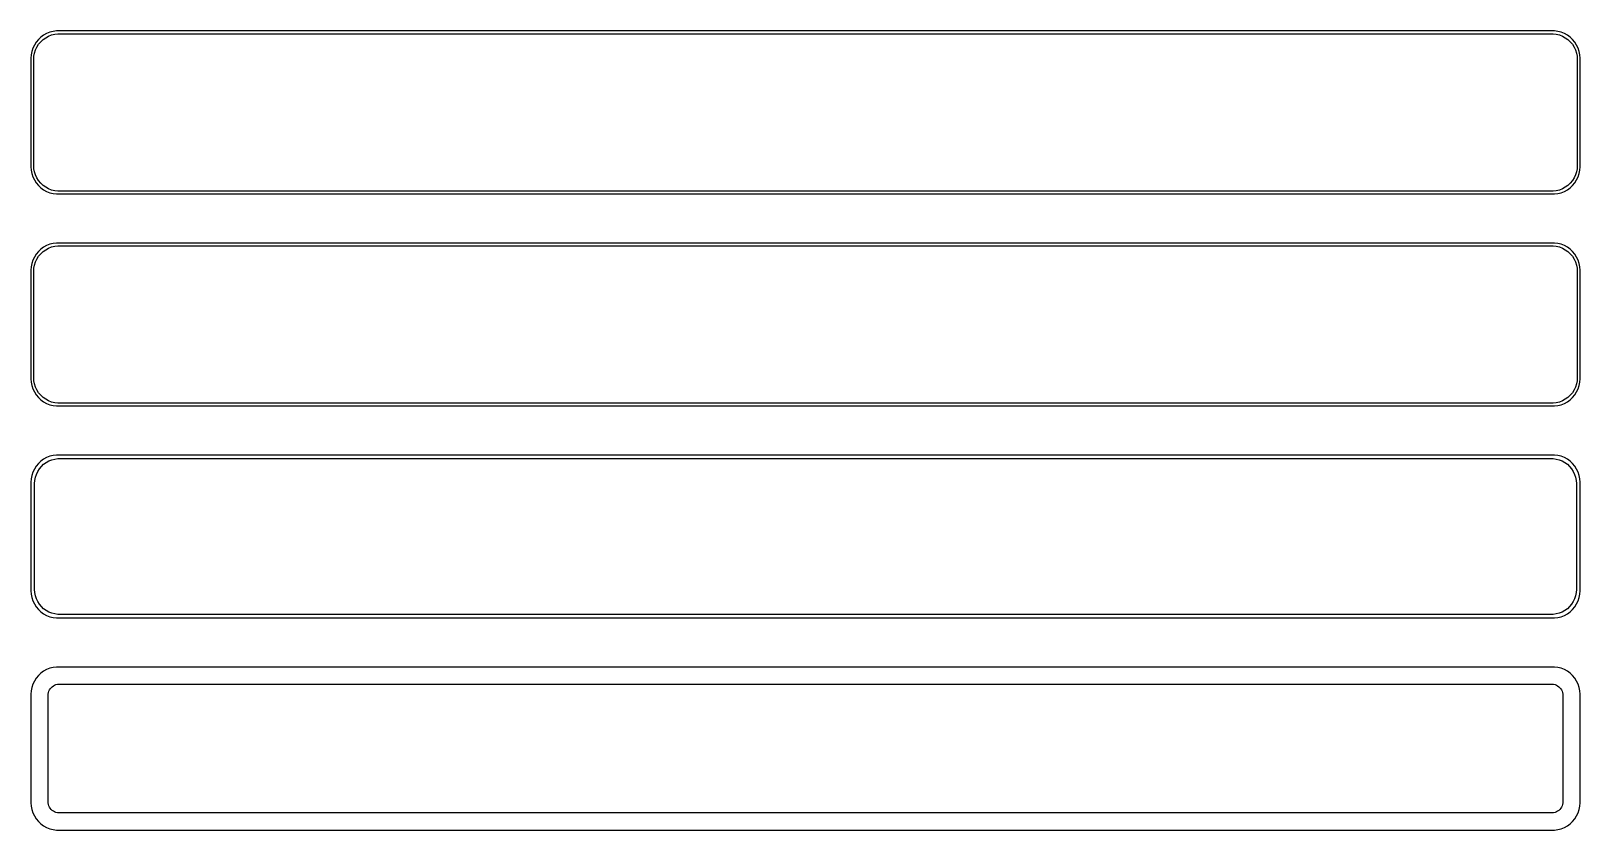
# Model space of a CAD drawing. Header units: metres. Extents: x -142 to 142, y 141 to 288.
import ezdxf

# ---------------------------------------------------------------- set-up
doc = ezdxf.new("R2010")
doc.units = ezdxf.units.M

msp = doc.modelspace()

# ---------------------------------------------------------------- linework, layer by layer
for p, q in [((-138.437, 287.911), (-139.045, 287.755)), ((-137.814, 287.99), (-138.437, 287.911)), ((137.814, 287.99), (-137.814, 287.99)), ((138.437, 287.911), (137.814, 287.99)), ((139.045, 287.755), (138.437, 287.911)), ((-141.882, 285.409), (-142.149, 284.841)), ((-141.545, 285.939), (-141.882, 285.409)), ((-141.666, 284.499), (-141.412, 285.038)), ((-141.145, 286.423), (-141.545, 285.939)), ((-141.412, 285.038), (-141.093, 285.542)), ((-140.687, 286.853), (-141.145, 286.423)), ((-141.093, 285.542), (-140.713, 286.002)), ((-140.713, 286.002), (-140.278, 286.41)), ((-140.179, 287.222), (-140.687, 286.853)), ((-140.278, 286.41), (-139.795, 286.761)), ((-139.629, 287.524), (-140.179, 287.222)), ((-139.795, 286.761), (-139.272, 287.048)), ((-139.045, 287.755), (-139.629, 287.524)), ((-139.272, 287.048), (-138.718, 287.268)), ((-138.718, 287.268), (-138.14, 287.416)), ((-138.14, 287.416), (-137.548, 287.491)), ((-137.548, 287.491), (137.548, 287.491)), ((137.548, 287.491), (138.14, 287.416)), ((138.14, 287.416), (138.718, 287.268)), ((138.718, 287.268), (139.272, 287.048)), ((139.629, 287.524), (139.045, 287.755)), ((139.272, 287.048), (139.795, 286.761)), ((140.179, 287.222), (139.629, 287.524)), ((139.795, 286.761), (140.278, 286.41)), ((140.687, 286.853), (140.179, 287.222)), ((140.278, 286.41), (140.713, 286.002)), ((141.145, 286.423), (140.687, 286.853)), ((140.713, 286.002), (141.093, 285.542)), ((141.093, 285.542), (141.412, 285.038)), ((141.545, 285.939), (141.145, 286.423)), ((141.412, 285.038), (141.666, 284.499)), ((141.882, 285.409), (141.545, 285.939)), ((142.149, 284.841), (141.882, 285.409)), ((-142.461, 283.627), (-142.5, 283)), ((-142.5, 283), (-142.5, 263)), ((-142.343, 284.243), (-142.461, 283.627)), ((-142.149, 284.841), (-142.343, 284.243)), ((-142, 282.75), (-141.963, 283.345)), ((-142, 263.25), (-142, 282.75)), ((-141.963, 283.345), (-141.851, 283.931)), ((-141.851, 283.931), (-141.666, 284.499)), ((141.666, 284.499), (141.851, 283.931)), ((141.851, 283.931), (141.963, 283.345)), ((141.963, 283.345), (142, 282.75)), ((142, 282.75), (142, 263.25)), ((142.343, 284.243), (142.149, 284.841)), ((142.461, 283.627), (142.343, 284.243)), ((142.5, 283), (142.461, 283.627)), ((142.5, 263), (142.5, 283)), ((-142.5, 263), (-142.461, 262.373)), ((-142.461, 262.373), (-142.343, 261.757)), ((-141.963, 262.655), (-142, 263.25)), ((-141.851, 262.069), (-141.963, 262.655)), ((141.963, 262.655), (141.851, 262.069)), ((142, 263.25), (141.963, 262.655)), ((142.343, 261.757), (142.461, 262.373)), ((142.461, 262.373), (142.5, 263)), ((-142.343, 261.757), (-142.149, 261.159)), ((-142.149, 261.159), (-141.882, 260.591)), ((-141.882, 260.591), (-141.545, 260.061)), ((-141.666, 261.501), (-141.851, 262.069)), ((-141.412, 260.962), (-141.666, 261.501)), ((-141.545, 260.061), (-141.145, 259.577)), ((-141.093, 260.458), (-141.412, 260.962)), ((-141.145, 259.577), (-140.687, 259.147)), ((-140.713, 259.998), (-141.093, 260.458)), ((-140.278, 259.59), (-140.713, 259.998)), ((-139.795, 259.239), (-140.278, 259.59)), ((140.278, 259.59), (139.795, 259.239)), ((140.713, 259.998), (140.278, 259.59)), ((140.687, 259.147), (141.145, 259.577)), ((141.093, 260.458), (140.713, 259.998)), ((141.412, 260.962), (141.093, 260.458)), ((141.145, 259.577), (141.545, 260.061)), ((141.666, 261.501), (141.412, 260.962)), ((141.545, 260.061), (141.882, 260.591)), ((141.851, 262.069), (141.666, 261.501)), ((141.882, 260.591), (142.149, 261.159)), ((142.149, 261.159), (142.343, 261.757)), ((-140.687, 259.147), (-140.179, 258.778)), ((-140.179, 258.778), (-139.629, 258.476)), ((-139.272, 258.952), (-139.795, 259.239)), ((-139.629, 258.476), (-139.045, 258.245)), ((-138.718, 258.732), (-139.272, 258.952)), ((-139.045, 258.245), (-138.437, 258.089)), ((-138.14, 258.584), (-138.718, 258.732)), ((-138.437, 258.089), (-137.814, 258.01)), ((-137.548, 258.509), (-138.14, 258.584)), ((-137.814, 258.01), (137.814, 258.01)), ((137.548, 258.509), (-137.548, 258.509)), ((138.14, 258.584), (137.548, 258.509)), ((137.814, 258.01), (138.437, 258.089)), ((138.718, 258.732), (138.14, 258.584)), ((138.437, 258.089), (139.045, 258.245)), ((139.272, 258.952), (138.718, 258.732)), ((139.045, 258.245), (139.629, 258.476)), ((139.795, 259.239), (139.272, 258.952)), ((139.629, 258.476), (140.179, 258.778)), ((140.179, 258.778), (140.687, 259.147)), ((-140.179, 248.222), (-140.687, 247.853)), ((-139.629, 248.524), (-140.179, 248.222)), ((-139.795, 247.761), (-139.272, 248.048)), ((-139.045, 248.755), (-139.629, 248.524)), ((-139.272, 248.048), (-138.718, 248.268)), ((-138.437, 248.911), (-139.045, 248.755)), ((-138.718, 248.268), (-138.14, 248.416)), ((-137.814, 248.99), (-138.437, 248.911)), ((-138.14, 248.416), (-137.548, 248.491)), ((137.814, 248.99), (-137.814, 248.99)), ((-137.548, 248.491), (137.548, 248.491)), ((137.548, 248.491), (138.14, 248.416)), ((138.437, 248.911), (137.814, 248.99)), ((138.14, 248.416), (138.718, 248.268)), ((139.045, 248.755), (138.437, 248.911)), ((138.718, 248.268), (139.272, 248.048)), ((139.629, 248.524), (139.045, 248.755)), ((139.272, 248.048), (139.795, 247.761)), ((140.179, 248.222), (139.629, 248.524)), ((140.687, 247.853), (140.179, 248.222)), ((-142.343, 245.243), (-142.461, 244.627)), ((-142.149, 245.841), (-142.343, 245.243)), ((-141.882, 246.409), (-142.149, 245.841)), ((-141.545, 246.939), (-141.882, 246.409)), ((-141.851, 244.931), (-141.666, 245.499)), ((-141.666, 245.499), (-141.412, 246.038)), ((-141.145, 247.423), (-141.545, 246.939)), ((-141.412, 246.038), (-141.093, 246.542)), ((-140.687, 247.853), (-141.145, 247.423)), ((-141.093, 246.542), (-140.713, 247.002)), ((-140.713, 247.002), (-140.278, 247.41)), ((-140.278, 247.41), (-139.795, 247.761)), ((139.795, 247.761), (140.278, 247.41)), ((140.278, 247.41), (140.713, 247.002)), ((141.145, 247.423), (140.687, 247.853)), ((140.713, 247.002), (141.093, 246.542)), ((141.093, 246.542), (141.412, 246.038)), ((141.545, 246.939), (141.145, 247.423)), ((141.412, 246.038), (141.666, 245.499)), ((141.882, 246.409), (141.545, 246.939)), ((141.666, 245.499), (141.851, 244.931)), ((142.149, 245.841), (141.882, 246.409)), ((142.343, 245.243), (142.149, 245.841)), ((142.461, 244.627), (142.343, 245.243)), ((-142.461, 244.627), (-142.5, 244)), ((-142.5, 244), (-142.5, 224)), ((-142, 243.75), (-141.963, 244.345)), ((-142, 224.25), (-142, 243.75)), ((-141.963, 244.345), (-141.851, 244.931)), ((141.851, 244.931), (141.963, 244.345)), ((141.963, 244.345), (142, 243.75)), ((142, 243.75), (142, 224.25)), ((142.5, 244), (142.461, 244.627)), ((142.5, 224), (142.5, 244)), ((-142.5, 224), (-142.461, 223.373)), ((-142.461, 223.373), (-142.343, 222.757)), ((-142.343, 222.757), (-142.149, 222.159)), ((-141.963, 223.655), (-142, 224.25)), ((-141.851, 223.069), (-141.963, 223.655)), ((-141.666, 222.501), (-141.851, 223.069)), ((-141.412, 221.962), (-141.666, 222.501)), ((141.666, 222.501), (141.412, 221.962)), ((141.851, 223.069), (141.666, 222.501)), ((141.963, 223.655), (141.851, 223.069)), ((142, 224.25), (141.963, 223.655)), ((142.149, 222.159), (142.343, 222.757)), ((142.343, 222.757), (142.461, 223.373)), ((142.461, 223.373), (142.5, 224)), ((-142.149, 222.159), (-141.882, 221.591)), ((-141.882, 221.591), (-141.545, 221.061)), ((-141.545, 221.061), (-141.145, 220.577)), ((-141.093, 221.458), (-141.412, 221.962)), ((-141.145, 220.577), (-140.687, 220.147)), ((-140.713, 220.998), (-141.093, 221.458)), ((-140.278, 220.59), (-140.713, 220.998)), ((-140.687, 220.147), (-140.179, 219.778)), ((-139.795, 220.239), (-140.278, 220.59)), ((-140.179, 219.778), (-139.629, 219.476)), ((-139.272, 219.952), (-139.795, 220.239)), ((-139.629, 219.476), (-139.045, 219.245)), ((-138.718, 219.732), (-139.272, 219.952)), ((-138.14, 219.584), (-138.718, 219.732)), ((-137.548, 219.509), (-138.14, 219.584)), ((137.548, 219.509), (-137.548, 219.509)), ((138.14, 219.584), (137.548, 219.509)), ((138.718, 219.732), (138.14, 219.584)), ((139.272, 219.952), (138.718, 219.732)), ((139.045, 219.245), (139.629, 219.476)), ((139.795, 220.239), (139.272, 219.952)), ((139.629, 219.476), (140.179, 219.778)), ((140.278, 220.59), (139.795, 220.239)), ((140.179, 219.778), (140.687, 220.147)), ((140.713, 220.998), (140.278, 220.59)), ((140.687, 220.147), (141.145, 220.577)), ((141.093, 221.458), (140.713, 220.998)), ((141.412, 221.962), (141.093, 221.458)), ((141.145, 220.577), (141.545, 221.061)), ((141.545, 221.061), (141.882, 221.591)), ((141.882, 221.591), (142.149, 222.159)), ((-139.045, 219.245), (-138.437, 219.089)), ((-138.437, 219.089), (-137.814, 219.01)), ((-137.814, 219.01), (137.814, 219.01)), ((137.814, 219.01), (138.437, 219.089)), ((138.437, 219.089), (139.045, 219.245)), ((-141.145, 208.423), (-141.545, 207.939)), ((-140.687, 208.853), (-141.145, 208.423)), ((-140.179, 209.222), (-140.687, 208.853)), ((-140.588, 207.884), (-140.168, 208.278)), ((-139.629, 209.524), (-140.179, 209.222)), ((-140.168, 208.278), (-139.703, 208.616)), ((-139.703, 208.616), (-139.199, 208.893)), ((-139.045, 209.755), (-139.629, 209.524)), ((-139.199, 208.893), (-138.665, 209.104)), ((-138.437, 209.911), (-139.045, 209.755)), ((-138.665, 209.104), (-138.108, 209.247)), ((-137.814, 209.99), (-138.437, 209.911)), ((-138.108, 209.247), (-137.537, 209.319)), ((137.814, 209.99), (-137.814, 209.99)), ((-137.537, 209.319), (137.537, 209.319)), ((137.537, 209.319), (138.108, 209.247)), ((138.437, 209.911), (137.814, 209.99)), ((138.108, 209.247), (138.665, 209.104)), ((139.045, 209.755), (138.437, 209.911)), ((138.665, 209.104), (139.199, 208.893)), ((139.629, 209.524), (139.045, 209.755)), ((139.199, 208.893), (139.703, 208.616)), ((140.179, 209.222), (139.629, 209.524)), ((139.703, 208.616), (140.168, 208.278)), ((140.168, 208.278), (140.588, 207.884)), ((140.687, 208.853), (140.179, 209.222)), ((141.145, 208.423), (140.687, 208.853)), ((141.545, 207.939), (141.145, 208.423)), ((-142.461, 205.627), (-142.5, 205)), ((-142.343, 206.243), (-142.461, 205.627)), ((-142.149, 206.841), (-142.343, 206.243)), ((-141.882, 207.409), (-142.149, 206.841)), ((-141.545, 207.939), (-141.882, 207.409)), ((-141.828, 204.75), (-141.792, 205.324)), ((-141.792, 205.324), (-141.685, 205.889)), ((-141.685, 205.889), (-141.507, 206.435)), ((-141.507, 206.435), (-141.262, 206.956)), ((-141.262, 206.956), (-140.954, 207.441)), ((-140.954, 207.441), (-140.588, 207.884)), ((140.588, 207.884), (140.954, 207.441)), ((140.954, 207.441), (141.262, 206.956)), ((141.262, 206.956), (141.507, 206.435)), ((141.507, 206.435), (141.685, 205.889)), ((141.882, 207.409), (141.545, 207.939)), ((141.685, 205.889), (141.792, 205.324)), ((141.792, 205.324), (141.828, 204.75)), ((142.149, 206.841), (141.882, 207.409)), ((142.343, 206.243), (142.149, 206.841)), ((142.461, 205.627), (142.343, 206.243)), ((142.5, 205), (142.461, 205.627)), ((-142.5, 205), (-142.5, 185)), ((-141.828, 185.25), (-141.828, 204.75)), ((141.828, 204.75), (141.828, 185.25)), ((142.5, 185), (142.5, 205)), ((-141.792, 184.676), (-141.828, 185.25)), ((141.828, 185.25), (141.792, 184.676)), ((-142.5, 185), (-142.461, 184.373)), ((-142.461, 184.373), (-142.343, 183.757)), ((-142.343, 183.757), (-142.149, 183.159)), ((-142.149, 183.159), (-141.882, 182.591)), ((-141.882, 182.591), (-141.545, 182.061)), ((-141.685, 184.111), (-141.792, 184.676)), ((-141.507, 183.565), (-141.685, 184.111)), ((-141.262, 183.044), (-141.507, 183.565)), ((-140.954, 182.559), (-141.262, 183.044)), ((-140.588, 182.116), (-140.954, 182.559)), ((140.954, 182.559), (140.588, 182.116)), ((141.262, 183.044), (140.954, 182.559)), ((141.507, 183.565), (141.262, 183.044)), ((141.685, 184.111), (141.507, 183.565)), ((141.545, 182.061), (141.882, 182.591)), ((141.792, 184.676), (141.685, 184.111)), ((141.882, 182.591), (142.149, 183.159)), ((142.149, 183.159), (142.343, 183.757)), ((142.343, 183.757), (142.461, 184.373)), ((142.461, 184.373), (142.5, 185)), ((-141.545, 182.061), (-141.145, 181.577)), ((-141.145, 181.577), (-140.687, 181.147)), ((-140.687, 181.147), (-140.179, 180.778)), ((-140.168, 181.722), (-140.588, 182.116)), ((-140.179, 180.778), (-139.629, 180.476)), ((-139.703, 181.384), (-140.168, 181.722)), ((-139.199, 181.107), (-139.703, 181.384)), ((-139.629, 180.476), (-139.045, 180.245)), ((-138.665, 180.896), (-139.199, 181.107)), ((-139.045, 180.245), (-138.437, 180.089)), ((-138.108, 180.753), (-138.665, 180.896)), ((-138.437, 180.089), (-137.814, 180.01)), ((-137.537, 180.681), (-138.108, 180.753)), ((-137.814, 180.01), (137.814, 180.01)), ((137.537, 180.681), (-137.537, 180.681)), ((138.108, 180.753), (137.537, 180.681)), ((137.814, 180.01), (138.437, 180.089)), ((138.665, 180.896), (138.108, 180.753)), ((138.437, 180.089), (139.045, 180.245)), ((139.199, 181.107), (138.665, 180.896)), ((139.045, 180.245), (139.629, 180.476)), ((139.703, 181.384), (139.199, 181.107)), ((139.629, 180.476), (140.179, 180.778)), ((140.168, 181.722), (139.703, 181.384)), ((140.588, 182.116), (140.168, 181.722)), ((140.179, 180.778), (140.687, 181.147)), ((140.687, 181.147), (141.145, 181.577)), ((141.145, 181.577), (141.545, 182.061)), ((-141.882, 168.409), (-142.149, 167.841)), ((-141.545, 168.939), (-141.882, 168.409)), ((-141.145, 169.423), (-141.545, 168.939)), ((-140.687, 169.853), (-141.145, 169.423)), ((-140.179, 170.222), (-140.687, 169.853)), ((-139.629, 170.524), (-140.179, 170.222)), ((-139.045, 170.755), (-139.629, 170.524)), ((-138.437, 170.911), (-139.045, 170.755)), ((-137.814, 170.99), (-138.437, 170.911)), ((137.814, 170.99), (-137.814, 170.99)), ((138.437, 170.911), (137.814, 170.99)), ((139.045, 170.755), (138.437, 170.911)), ((139.629, 170.524), (139.045, 170.755)), ((140.179, 170.222), (139.629, 170.524)), ((140.687, 169.853), (140.179, 170.222)), ((141.145, 169.423), (140.687, 169.853)), ((141.545, 168.939), (141.145, 169.423)), ((141.882, 168.409), (141.545, 168.939)), ((142.149, 167.841), (141.882, 168.409)), ((-142.461, 166.627), (-142.5, 166)), ((-142.5, 166), (-142.5, 146)), ((-142.343, 167.243), (-142.461, 166.627)), ((-142.149, 167.841), (-142.343, 167.243)), ((-139.36, 165.75), (-139.343, 166.014)), ((-139.36, 146.25), (-139.36, 165.75)), ((-139.343, 166.014), (-139.293, 166.275)), ((-139.293, 166.275), (-139.211, 166.527)), ((-139.211, 166.527), (-139.099, 166.766)), ((-139.099, 166.766), (-138.957, 166.99)), ((-138.957, 166.99), (-138.788, 167.194)), ((-138.788, 167.194), (-138.595, 167.375)), ((-138.595, 167.375), (-138.38, 167.531)), ((-138.38, 167.531), (-138.148, 167.659)), ((-138.148, 167.659), (-137.902, 167.756)), ((-137.902, 167.756), (-137.645, 167.822)), ((-137.645, 167.822), (-137.382, 167.855)), ((-137.382, 167.855), (137.382, 167.855)), ((137.382, 167.855), (137.645, 167.822)), ((137.645, 167.822), (137.902, 167.756)), ((137.902, 167.756), (138.148, 167.659)), ((138.148, 167.659), (138.38, 167.531)), ((138.38, 167.531), (138.595, 167.375)), ((138.595, 167.375), (138.788, 167.194)), ((138.788, 167.194), (138.957, 166.99)), ((138.957, 166.99), (139.099, 166.766)), ((139.099, 166.766), (139.211, 166.527)), ((139.211, 166.527), (139.293, 166.275)), ((139.293, 166.275), (139.343, 166.014)), ((139.343, 166.014), (139.36, 165.75)), ((139.36, 165.75), (139.36, 146.25)), ((142.343, 167.243), (142.149, 167.841)), ((142.461, 166.627), (142.343, 167.243)), ((142.5, 166), (142.461, 166.627)), ((142.5, 146), (142.5, 166)), ((-142.5, 146), (-142.461, 145.373)), ((-142.461, 145.373), (-142.343, 144.757)), ((-139.343, 145.986), (-139.36, 146.25)), ((-139.293, 145.725), (-139.343, 145.986)), ((-139.211, 145.473), (-139.293, 145.725)), ((-139.099, 145.234), (-139.211, 145.473)), ((139.211, 145.473), (139.099, 145.234)), ((139.293, 145.725), (139.211, 145.473)), ((139.343, 145.986), (139.293, 145.725)), ((139.36, 146.25), (139.343, 145.986)), ((142.343, 144.757), (142.461, 145.373)), ((142.461, 145.373), (142.5, 146)), ((-142.343, 144.757), (-142.149, 144.159)), ((-142.149, 144.159), (-141.882, 143.591)), ((-141.882, 143.591), (-141.545, 143.061)), ((-141.545, 143.061), (-141.145, 142.577)), ((-141.145, 142.577), (-140.687, 142.147)), ((-138.957, 145.01), (-139.099, 145.234)), ((-138.788, 144.806), (-138.957, 145.01)), ((-138.595, 144.625), (-138.788, 144.806)), ((-138.38, 144.469), (-138.595, 144.625)), ((-138.148, 144.341), (-138.38, 144.469)), ((-137.902, 144.244), (-138.148, 144.341)), ((-137.645, 144.178), (-137.902, 144.244)), ((-137.382, 144.145), (-137.645, 144.178)), ((137.382, 144.145), (-137.382, 144.145)), ((137.645, 144.178), (137.382, 144.145)), ((137.902, 144.244), (137.645, 144.178)), ((138.148, 144.341), (137.902, 144.244)), ((138.38, 144.469), (138.148, 144.341)), ((138.595, 144.625), (138.38, 144.469)), ((138.788, 144.806), (138.595, 144.625)), ((138.957, 145.01), (138.788, 144.806)), ((139.099, 145.234), (138.957, 145.01)), ((140.687, 142.147), (141.145, 142.577)), ((141.145, 142.577), (141.545, 143.061)), ((141.545, 143.061), (141.882, 143.591)), ((141.882, 143.591), (142.149, 144.159)), ((142.149, 144.159), (142.343, 144.757)), ((-140.687, 142.147), (-140.179, 141.778)), ((-140.179, 141.778), (-139.629, 141.476)), ((-139.629, 141.476), (-139.045, 141.245)), ((-139.045, 141.245), (-138.437, 141.089)), ((-138.437, 141.089), (-137.814, 141.01)), ((-137.814, 141.01), (137.814, 141.01)), ((137.814, 141.01), (138.437, 141.089)), ((138.437, 141.089), (139.045, 141.245)), ((139.045, 141.245), (139.629, 141.476)), ((139.629, 141.476), (140.179, 141.778)), ((140.179, 141.778), (140.687, 142.147))]:
    msp.add_line(p, q)

doc.saveas('drawing.dxf')
